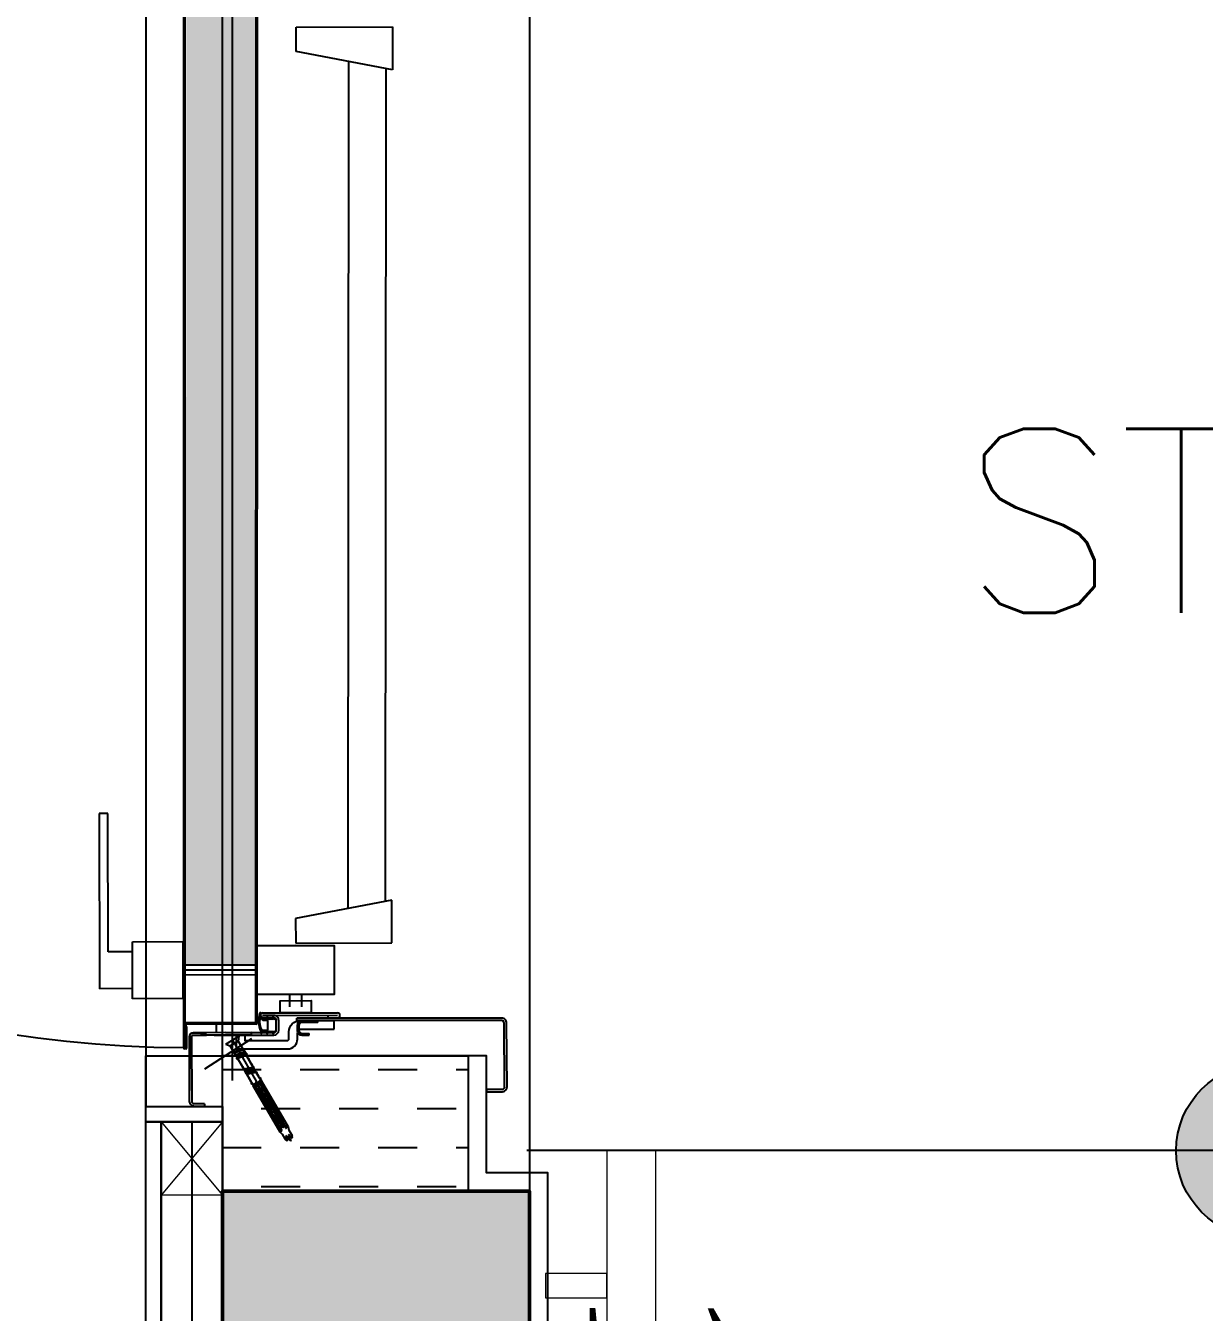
# Model space of a CAD drawing. Extents: x 820 to 5791, y 1495 to 5010.
# Drawn here: x 2713.5 to 2809.6, y 3551.6 to 3656.5 of the extents above; entities that cross this region are included whole.
import ezdxf
from ezdxf.enums import TextEntityAlignment as Align

# ---------------------------------------------------------------- set-up
doc = ezdxf.new("R2010")
doc.units = 0
doc.header["$LTSCALE"] = 20
for name, pattern in [('( Hidden )', [0.375, 0.25, -0.125]), ('4118-HT-02-300$0$HIDDEN2', [4.7625, 3.175, -1.5875]), ('ACAD_ISO07W100', [3, 0, -3]), ('CACHE', [0.375, 0.25, -0.125]), ('HIDDEN', [0.375, 0.25, -0.125])]:
    doc.linetypes.add(name, pattern=pattern)
doc.layers.get('0').update_dxf_attribs({"linetype": 'CONTINUOUS', "lineweight": 15})
for name, color, linetype, lineweight in [('0_YKA_Dim_int', 183, 'CONTINUOUS', 9), ('3_V_Profile_Metal', 141, 'CONTINUOUS', 15), ('_00_TT_PLASTER INTERIOR', 60, 'CONTINUOUS', 0), ('KOLON', 7, 'CONTINUOUS', 50)]:
    doc.layers.add(name, color=color, linetype=linetype, lineweight=lineweight)
for name, color, linetype in [('0_YKA_Hidden_Construction', 251, 'HIDDEN'), ('2_V_Wall', 43, 'CONTINUOUS'), ('2_V_Wall_Cementboard', 240, 'CONTINUOUS'), ('2_V_Wall_Decorative Brick', 80, 'CONTINUOUS'), ('2_V_Wall_Gasblock', 133, 'CONTINUOUS'), ('3_V_Insulation_Sound', 41, 'BATTING'), ('4_V0_Door', 21, 'CONTINUOUS'), ('6_YKA_Furniture_Stainless', 95, 'CONTINUOUS'), ('Kiriş', 7, 'CONTINUOUS'), ('MERDİVEN', 146, 'CONTINUOUS'), ('Oda', 7, 'CONTINUOUS'), ('TARAMA', 8, 'CONTINUOUS'), ('YAZI', 150, 'CONTINUOUS')]:
    doc.layers.add(name, color=color, linetype=linetype)
doc.layers.add('_00_TT_AREA', color=140, linetype='CONTINUOUS', plot=False)
doc.styles.get("Standard").update_dxf_attribs({"font": 'txttw.shx'})
doc.styles.add('TİMES', font='times.ttf')
doc.linetypes.add('BATTING', pattern='A,0.00254,-2.54,[134,ltypeshp.shx,S=2.54,R=0,X=-2.54,Y=0],-5.08,[134,ltypeshp.shx,S=2.54,R=180,X=2.54,Y=0],-2.54', length=10.16254)

# ---------------------------------------------------------------- blocks, each defined once
blk = doc.blocks.new('merdşşnebvv')
at = {"layer": 'MERDİVEN'}
h = blk.add_hatch(color=61, dxfattribs=at)
h.dxf.hatch_style = 1
edge = h.paths.add_edge_path()
edge.add_arc((26768.99, 4854.41), 7.09, -180, 180)
at = {"layer": 'MERDİVEN', "color": 31, "linetype": 'ACAD_ISO07W100', "lineweight": 25}
blk.add_line((26766.99, 4794.41), (26766.99, 4914.41), dxfattribs=at)
at = {"layer": 'MERDİVEN', "lineweight": 25}
blk.add_line((26768.99, 4794.41), (26768.99, 4914.41), dxfattribs=at)
at = {"layer": 'MERDİVEN', "color": 61}
blk.add_circle((26768.99, 4854.41), 7.09, dxfattribs=at)
at = {"layer": 'YAZI', "color": 0, "style": 'TİMES'}
blk.add_text('1', height=12, rotation=180, dxfattribs=at).set_placement((26757.76, 4909.31))
blk = doc.blocks.new('yangü')
at = {"layer": '4_V0_Door'}
h = blk.add_hatch(dxfattribs=at)
h.set_pattern_fill('HEX', color=256, scale=0.2, angle=180.1684)
h.set_pattern_definition([(180.16837036, (782818.4942, 85172.8891), (0.00323204, -1.0998475142), [0.635, -1.27]), (300.16837036, (782818.4942, 85172.8891), (0.9508798676, 0.5527227859), [0.635, -1.27]), (240.16837036, (782817.8592, 85172.8873), (0.9541119076, -0.5471247283), [0.635, -1.27])])
h.paths.add_polyline_path([(39328.39, 97175.98), (39243.96, 97175.99), (39243.95, 97170.19), (39328.4, 97170.18)])
h = blk.add_hatch(color=256, dxfattribs=at)
h.paths.add_polyline_path([(39239.56, 97168.91), (39239.71, 97168.94), (39239.71, 97168.84), (39239.56, 97168.81), (39239.56, 97168.75, -0.414214), (39239.46, 97168.64), (39238.66, 97168.64, -0.414214), (39238.56, 97168.74), (39238.56, 97168.8), (39238.41, 97168.84), (39238.41, 97168.94), (39238.56, 97168.91), (39238.56, 97169.29), (39238.41, 97169.33), (39238.41, 97169.43), (39238.56, 97169.4), (39238.56, 97169.77), (39238.41, 97169.81), (39238.41, 97169.91), (39238.56, 97169.87), (39238.56, 97169.89, -0.214438), (39240.07, 97169.97, -0.903143), (39240.05, 97169.91, 0.3182), (39239.56, 97169.68), (39239.56, 97169.4), (39239.71, 97169.43), (39239.71, 97169.33), (39239.56, 97169.29)])
h.paths.add_polyline_path([(39238.71, 97169.32), (39239.41, 97169.32, 0.414214), (39239.46, 97169.37), (39239.46, 97169.7, -0.110986), (39239.62, 97169.9, 0.669875), (39239.59, 97169.99, 0.138351), (39238.66, 97169.83), (39238.66, 97169.37, 0.414214)], flags=16)
h.paths.add_polyline_path([(39238.66, 97169.17), (39238.66, 97168.79, 0.414214), (39238.71, 97168.74), (39239.41, 97168.74, 0.414214), (39239.46, 97168.79), (39239.46, 97169.17, 0.414214), (39239.41, 97169.22), (39238.71, 97169.22, 0.414214)], flags=16)
at = {"layer": '0_YKA_Hidden_Construction', "linetype": '4118-HT-02-300$0$HIDDEN2'}
blk.add_arc((39330.51, 97176, 0), 93.26, 89.9675, 179.8744, dxfattribs=at)
at = {"layer": '4_V0_Door'}
for p, q in [((39237.15, 97176.02, 0), (39237.15, 97176.1, 0)), ((39237.2, 97176.02, 0), (39237.2, 97176.1, 0)), ((39330.41, 97176.09, 0), (39237.23, 97176.1, 0)), ((39237.23, 97176.02, 0), (39237.23, 97176.1, 0)), ((39237.23, 97176.07, 0), (39239.15, 97176.07, 0)), ((39239.15, 97176.02, 0), (39237.23, 97176.02, 0)), ((39330.39, 97176.19, 0), (39237.25, 97176.2, 0)), ((39330.39, 97176.14, 0), (39237.25, 97176.15, 0)), ((39238.95, 97175.97, 0), (39237.25, 97175.97, 0)), ((39237.25, 97175.92, 0), (39238.95, 97175.92, 0)), ((39238.95, 97175.92, 0), (39238.95, 97176.02, 0)), ((39239.16, 97170.3, 0), (39239.15, 97176.02, 0)), ((39239.2, 97176.02, 0), (39239.21, 97170.3, 0)), ((39239.25, 97175.9, 0), (39239.25, 97176, 0)), ((39239.26, 97170.3, 0), (39239.25, 97175.9, 0)), ((39245.88, 97176.25, 0), (39241.23, 97176.25, 0)), ((39243.16, 97170.21, 0), (39243.15, 97176.25, 0)), ((39243.56, 97170.21, 0), (39243.55, 97176.25, 0)), ((39243.96, 97170.21, 0), (39243.95, 97176.25, 0)), ((39238.15, 97175.71, 0), (39233.75, 97175.7, 0)), ((39238.45, 97174.47, 0), (39238.45, 97175.41, 0)), ((39239.25, 97175.71, 0), (39239.26, 97175.69, 0)), ((39239.26, 97175.69, 0), (39239.25, 97175.67, 0)), ((39232.65, 97174.5, 0), (39232.45, 97174.5, 0)), ((39235.52, 97174.47, 0), (39237.99, 97170.64, 0)), ((39238.25, 97173.71, 0), (39238.25, 97174.33, 0)), ((39238.45, 97174.77, 0), (39238.27, 97174.77, 0)), ((39238.27, 97174.77, 0), (39238.28, 97170.65, 0)), ((39238.46, 97170.65, 0), (39238.45, 97174.77, 0)), ((39238.46, 97172.77, 0), (39238.45, 97174.33, 0)), ((39237.53, 97172.75, 0), (39237.39, 97172.39, 0)), ((39237.53, 97172.75, 0), (39238.16, 97171.68, 0)), ((39239.16, 97173.55, 0), (39238.46, 97173.55, 0)), ((39239.26, 97173.51, 0), (39239.26, 97173.49, 0)), ((39239.26, 97173.49, 0), (39239.26, 97173.47, 0)), ((39234.38, 97170.64, 0), (39236.3, 97171.75, 0)), ((39237.85, 97172.21, 0), (39234.5, 97170.27, 0)), ((39234.55, 97172.2, 0), (39238.75, 97172.21, 0)), ((39236.35, 97171.79, 0), (39236.22, 97171.71, 0)), ((39236.32, 97171.89, 0), (39236.3, 97171.75, 0)), ((39236.81, 97171.06, 0), (39236.32, 97171.89, 0)), ((39236.35, 97171.79, 0), (39236.37, 97171.91, 0)), ((39236.6, 97171.06, 0), (39236.35, 97171.79, 0)), ((39236.67, 97170.99, 0), (39236.37, 97171.91, 0)), ((39236.44, 97171.84, 0), (39236.37, 97171.91, 0)), ((39236.49, 97171.87, 0), (39236.44, 97171.84, 0)), ((39236.44, 97171.84, 0), (39236.69, 97171.11, 0)), ((39236.57, 97171.91, 0), (39236.49, 97171.87, 0)), ((39236.57, 97171.91, 0), (39236.59, 97172.04, 0)), ((39236.72, 97171.48, 0), (39236.57, 97171.91, 0)), ((39236.85, 97171.27, 0), (39236.59, 97172.04, 0)), ((39236.66, 97171.96, 0), (39236.59, 97172.04, 0)), ((39236.79, 97172.04, 0), (39236.66, 97171.96, 0)), ((39236.66, 97171.96, 0), (39236.91, 97171.24, 0)), ((39236.79, 97172.04, 0), (39236.81, 97172.16, 0)), ((39236.79, 97172.04, 0), (39236.8, 97172.06, 0)), ((39237.05, 97171.32, 0), (39236.79, 97172.04, 0)), ((39237.11, 97171.25, 0), (39236.81, 97172.16, 0)), ((39236.88, 97172.09, 0), (39236.81, 97172.16, 0)), ((39236.88, 97172.09, 0), (39237.39, 97172.39, 0)), ((39237.13, 97171.37, 0), (39236.88, 97172.09, 0)), ((39237.77, 97171.74, 0), (39237.09, 97171.34, 0)), ((39237.39, 97172.39, 0), (39237.77, 97171.74, 0)), ((39238.16, 97171.68, 0), (39237.77, 97171.74, 0)), ((39234.26, 97170.6, 0), (39234.33, 97170.72, 0)), ((39234.33, 97170.72, 0), (39234.38, 97170.64, 0)), ((39234.44, 97170.68, 0), (39234.58, 97170.76, 0)), ((39234.58, 97170.76, 0), (39234.44, 97170.68, 0)), ((39234.58, 97170.76, 0), (39234.44, 97170.68, 0)), ((39234.58, 97170.76, 0), (39234.44, 97170.68, 0)), ((39234.44, 97170.68, 0), (39234.58, 97170.76, 0)), ((39234.58, 97170.76, 0), (39234.44, 97170.68, 0)), ((39234.67, 97170.81, 0), (39234.8, 97170.89, 0)), ((39234.8, 97170.89, 0), (39234.67, 97170.81, 0)), ((39234.8, 97170.89, 0), (39234.67, 97170.81, 0)), ((39234.67, 97170.81, 0), (39234.8, 97170.89, 0)), ((39234.72, 97170.84, 0), (39234.67, 97170.81, 0)), ((39234.8, 97170.89, 0), (39234.72, 97170.84, 0)), ((39234.75, 97170, 0), (39236.67, 97171.11, 0)), ((39234.89, 97170.94, 0), (39235.02, 97171.02, 0)), ((39235.02, 97171.02, 0), (39234.89, 97170.94, 0)), ((39235.02, 97171.02, 0), (39234.89, 97170.94, 0)), ((39235.02, 97171.02, 0), (39234.89, 97170.94, 0)), ((39235.02, 97171.02, 0), (39234.89, 97170.94, 0)), ((39235.02, 97171.02, 0), (39235.03, 97171.03, 0)), ((39235.08, 97171.04, 0), (39235.23, 97170.28, 0)), ((39235.11, 97171.07, 0), (39235.24, 97171.14, 0)), ((39235.24, 97171.14, 0), (39235.11, 97171.07, 0)), ((39235.24, 97171.14, 0), (39235.11, 97171.07, 0)), ((39235.18, 97171.1, 0), (39235.33, 97170.33, 0)), ((39235.24, 97171.14, 0), (39235.39, 97170.37, 0)), ((39235.47, 97171.27, 0), (39235.33, 97171.19, 0)), ((39235.34, 97171.19, 0), (39235.49, 97170.43, 0)), ((39235.4, 97171.23, 0), (39235.55, 97170.46, 0)), ((39235.5, 97171.29, 0), (39235.65, 97170.52, 0)), ((39235.69, 97171.4, 0), (39235.55, 97171.32, 0)), ((39235.55, 97171.32, 0), (39235.69, 97171.4, 0)), ((39235.69, 97171.4, 0), (39235.55, 97171.32, 0)), ((39235.57, 97171.33, 0), (39235.55, 97171.32, 0)), ((39235.69, 97171.4, 0), (39235.57, 97171.33, 0)), ((39235.69, 97171.4, 0), (39235.69, 97171.42, 0)), ((39235.91, 97171.53, 0), (39235.77, 97171.45, 0)), ((39235.94, 97170.68, 0), (39235.8, 97170.6, 0)), ((39235.94, 97170.68, 0), (39235.8, 97170.6, 0)), ((39235.94, 97170.68, 0), (39235.8, 97170.6, 0)), ((39236.01, 97171.59, 0), (39236, 97171.58, 0)), ((39236.13, 97171.66, 0), (39236.01, 97171.59, 0)), ((39236.16, 97170.81, 0), (39236.02, 97170.73, 0)), ((39236.38, 97170.93, 0), (39236.25, 97170.86, 0)), ((39236.38, 97170.93, 0), (39236.37, 97170.96, 0)), ((39236.4, 97170.91, 0), (39236.38, 97170.93, 0)), ((39236.6, 97171.06, 0), (39236.47, 97170.98, 0)), ((39236.67, 97170.99, 0), (39236.6, 97171.06, 0)), ((39236.67, 97170.99, 0), (39236.69, 97171.11, 0)), ((39236.81, 97171.06, 0), (39236.67, 97171.11, 0)), ((39236.82, 97171.19, 0), (39236.69, 97171.11, 0)), ((39236.82, 97171.19, 0), (39236.72, 97171.48, 0)), ((39236.89, 97171.12, 0), (39236.82, 97171.19, 0)), ((39236.86, 97171.23, 0), (39236.85, 97171.3, 0)), ((39236.89, 97171.12, 0), (39236.86, 97171.23, 0)), ((39236.89, 97171.12, 0), (39236.9, 97171.17, 0)), ((39236.9, 97171.17, 0), (39236.91, 97171.24, 0)), ((39237.05, 97171.32, 0), (39236.91, 97171.24, 0)), ((39237.11, 97171.25, 0), (39237.05, 97171.32, 0)), ((39237.11, 97171.25, 0), (39237.13, 97171.37, 0)), ((39238.28, 97170.65, 0), (39238.46, 97170.65, 0)), ((39239.26, 97171.31, 0), (39239.27, 97171.29, 0)), ((39239.27, 97171.29, 0), (39239.26, 97171.27, 0)), ((39234.15, 97170.54, 0), (39230.37, 97168.36, 0)), ((39234.56, 97169.86, 0), (39230.77, 97167.67, 0)), ((39233.03, 97169.86, 0), (39231.03, 97168.71, 0)), ((39231.36, 97168.9, 0), (39233.03, 97169.86, 0)), ((39233.25, 97169.99, 0), (39233.12, 97169.91, 0)), ((39233.25, 97169.99, 0), (39233.12, 97169.91, 0)), ((39233.47, 97170.12, 0), (39233.34, 97170.04, 0)), ((39233.34, 97170.04, 0), (39233.47, 97170.12, 0)), ((39233.47, 97170.12, 0), (39233.34, 97170.04, 0)), ((39233.47, 97170.12, 0), (39233.34, 97170.04, 0)), ((39233.69, 97170.25, 0), (39233.56, 97170.17, 0)), ((39233.69, 97170.25, 0), (39233.56, 97170.17, 0)), ((39233.69, 97170.25, 0), (39233.56, 97170.17, 0)), ((39233.69, 97170.25, 0), (39233.56, 97170.17, 0)), ((39233.65, 97170.22, 0), (39233.69, 97170.25, 0)), ((39233.91, 97170.38, 0), (39233.78, 97170.3, 0)), ((39233.91, 97170.38, 0), (39233.78, 97170.3, 0)), ((39233.91, 97170.38, 0), (39233.78, 97170.3, 0)), ((39233.78, 97170.3, 0), (39233.91, 97170.38, 0)), ((39233.79, 97170.31, 0), (39233.78, 97170.3, 0)), ((39233.91, 97170.38, 0), (39233.79, 97170.31, 0)), ((39234.14, 97170.5, 0), (39234, 97170.43, 0)), ((39234.14, 97170.5, 0), (39234, 97170.43, 0)), ((39234.14, 97170.5, 0), (39234, 97170.43, 0)), ((39234, 97170.43, 0), (39234.14, 97170.5, 0)), ((39234.14, 97170.5, 0), (39234, 97170.43, 0)), ((39234.17, 97169.65, 0), (39234.03, 97169.57, 0)), ((39234.17, 97169.65, 0), (39234.03, 97169.57, 0)), ((39234.17, 97169.65, 0), (39234.03, 97169.57, 0)), ((39234.17, 97169.65, 0), (39234.03, 97169.57, 0)), ((39234.17, 97169.65, 0), (39234.03, 97169.57, 0)), ((39234.1, 97170.48, 0), (39234.14, 97170.5, 0)), ((39234.22, 97170.55, 0), (39234.36, 97170.63, 0)), ((39234.36, 97170.63, 0), (39234.22, 97170.55, 0)), ((39234.36, 97170.63, 0), (39234.22, 97170.55, 0)), ((39234.22, 97170.55, 0), (39234.36, 97170.63, 0)), ((39234.28, 97170.58, 0), (39234.22, 97170.55, 0)), ((39234.36, 97170.63, 0), (39234.24, 97170.56, 0)), ((39234.39, 97169.78, 0), (39234.25, 97169.7, 0)), ((39234.39, 97169.78, 0), (39234.25, 97169.7, 0)), ((39234.39, 97169.78, 0), (39234.25, 97169.7, 0)), ((39234.39, 97169.78, 0), (39234.25, 97169.7, 0)), ((39234.39, 97169.78, 0), (39234.25, 97169.7, 0)), ((39234.26, 97170.49, 0), (39234.32, 97170.4, 0)), ((39234.36, 97170.63, 0), (39234.28, 97170.58, 0)), ((39234.61, 97169.91, 0), (39234.47, 97169.83, 0)), ((39234.61, 97169.91, 0), (39234.47, 97169.83, 0)), ((39234.61, 97169.91, 0), (39234.47, 97169.83, 0)), ((39234.61, 97169.91, 0), (39234.47, 97169.83, 0)), ((39234.61, 97169.91, 0), (39234.47, 97169.83, 0)), ((39234.61, 97169.91, 0), (39234.47, 97169.83, 0)), ((39234.56, 97169.98, 0), (39234.5, 97170.07, 0)), ((39234.66, 97169.91, 0), (39234.8, 97169.92, 0)), ((39234.83, 97170.04, 0), (39234.69, 97169.96, 0)), ((39234.83, 97170.04, 0), (39234.69, 97169.96, 0)), ((39234.83, 97170.04, 0), (39234.69, 97169.96, 0)), ((39234.83, 97170.04, 0), (39234.69, 97169.96, 0)), ((39234.83, 97170.04, 0), (39234.69, 97169.96, 0)), ((39234.83, 97170.04, 0), (39234.69, 97169.96, 0)), ((39234.8, 97169.92, 0), (39234.75, 97170, 0)), ((39235.05, 97170.16, 0), (39234.92, 97170.09, 0)), ((39235.05, 97170.16, 0), (39234.92, 97170.09, 0)), ((39235.05, 97170.16, 0), (39234.92, 97170.09, 0)), ((39235.05, 97170.16, 0), (39234.92, 97170.09, 0)), ((39235.05, 97170.16, 0), (39234.92, 97170.09, 0)), ((39235.27, 97170.29, 0), (39235.14, 97170.21, 0)), ((39235.27, 97170.29, 0), (39235.14, 97170.21, 0)), ((39235.27, 97170.29, 0), (39235.14, 97170.21, 0)), ((39235.27, 97170.29, 0), (39235.14, 97170.21, 0)), ((39235.27, 97170.29, 0), (39235.14, 97170.21, 0)), ((39235.49, 97170.42, 0), (39235.36, 97170.34, 0)), ((39235.49, 97170.42, 0), (39235.36, 97170.34, 0)), ((39235.49, 97170.42, 0), (39235.36, 97170.34, 0)), ((39235.49, 97170.42, 0), (39235.36, 97170.34, 0)), ((39235.72, 97170.55, 0), (39235.58, 97170.47, 0)), ((39235.72, 97170.55, 0), (39235.58, 97170.47, 0)), ((39235.72, 97170.55, 0), (39235.58, 97170.47, 0)), ((39238.46, 97170.35, 0), (39238.46, 97168.91, 0)), ((39239.26, 97170.3, 0), (39328.4, 97170.28, 0)), ((39328.4, 97170.23, 0), (39239.26, 97170.25, 0)), ((39239.27, 97170.2, 0), (39239.26, 97170.2, 0)), ((39239.27, 97170.2, 0), (39328.39, 97170.18, 0)), ((39239.66, 97168.85, 0), (39239.66, 97169.75, 0)), ((39239.86, 97168.85, 0), (39239.86, 97169.75, 0)), ((39240.06, 97169.75, 0), (39240.07, 97163.65, 0)), ((39231.09, 97168.31, 0), (39231.03, 97168.71, 0)), ((39231.65, 97168.2, 0), (39231.28, 97168.85, 0)), ((39233.5, 97169.27, 0), (39231.41, 97168.06, 0)), ((39231.95, 97168.87, 0), (39231.9, 97168.79, 0)), ((39232, 97168.8, 0), (39231.95, 97168.74, 0)), ((39233.09, 97169.54, 0), (39233.03, 97169.46, 0)), ((39233.13, 97169.47, 0), (39233.08, 97169.41, 0)), ((39233.5, 97169.27, 0), (39233.37, 97169.19, 0)), ((39233.72, 97169.39, 0), (39233.59, 97169.32, 0)), ((39233.72, 97169.39, 0), (39233.59, 97169.32, 0)), ((39233.72, 97169.39, 0), (39233.59, 97169.32, 0)), ((39233.94, 97169.52, 0), (39233.81, 97169.44, 0)), ((39233.94, 97169.52, 0), (39233.81, 97169.44, 0)), ((39233.94, 97169.52, 0), (39233.81, 97169.44, 0)), ((39233.94, 97169.52, 0), (39233.81, 97169.44, 0)), ((39238.66, 97168.64, 0), (39239.46, 97168.64, 0)), ((39239.86, 97168.85, 0), (39239.87, 97163.65, 0)), ((39229.61, 97167.46, 0), (39229.76, 97167.6, 0)), ((39229.82, 97167.51, 0), (39229.61, 97167.46, 0)), ((39229.76, 97167.91, 0), (39229.64, 97167.78, 0)), ((39229.64, 97167.78, 0), (39229.7, 97167.69, 0)), ((39229.76, 97167.71, 0), (39229.7, 97167.69, 0)), ((39230.19, 97168.17, 0), (39229.76, 97167.91, 0)), ((39229.76, 97167.71, 0), (39230.01, 97167.85, 0)), ((39230.05, 97167.77, 0), (39229.76, 97167.6, 0)), ((39229.76, 97167.6, 0), (39229.82, 97167.51, 0)), ((39230.11, 97167.68, 0), (39229.82, 97167.51, 0)), ((39229.9, 97167.46, 0), (39230.15, 97167.6, 0)), ((39230.05, 97167.77, 0), (39230.01, 97167.85, 0)), ((39230.52, 97167.61, 0), (39230.08, 97167.35, 0)), ((39230.15, 97167.6, 0), (39230.11, 97167.68, 0)), ((39230.37, 97168.36, 0), (39230.19, 97168.17, 0)), ((39230.77, 97167.67, 0), (39230.52, 97167.61, 0)), ((39230.82, 97168.21, 0), (39230.77, 97168.12, 0)), ((39230.87, 97168.13, 0), (39230.82, 97168.07, 0)), ((39231.41, 97168.06, 0), (39231.09, 97168.31, 0)), ((39238.66, 97168.44, 0), (39239.46, 97168.44, 0)), ((39238.75, 97168.44, 0), (39239.37, 97168.44, 0)), ((39241.56, 97167.56, 0), (39240.56, 97167.56, 0)), ((39241.56, 97166.56, 0), (39241.56, 97167.56, 0)), ((39229.9, 97167.46, 0), (39229.85, 97167.42, 0)), ((39229.91, 97167.32, 0), (39229.85, 97167.42, 0)), ((39229.91, 97167.32, 0), (39230.08, 97167.35, 0)), ((39238.24, 97166.55, 0), (39238.24, 97165.95, 0)), ((39238.39, 97166.55, 0), (39238.39, 97165.95, 0)), ((39239.04, 97166.95, 0), (39238.64, 97166.95, 0)), ((39239.44, 97166.96, 0), (39239.64, 97166.96, 0)), ((39239.44, 97165.76, 0), (39239.44, 97166.96, 0)), ((39240.56, 97166.56, 0), (39241.56, 97166.56, 0)), ((39238.24, 97165.95, 0), (39238.39, 97165.95, 0)), ((39239.44, 97150.27, 0), (39239.44, 97165.76, 0)), ((39239.29, 97165.26, 0), (39239.44, 97165.26, 0)), ((39239.67, 97164.45, 0), (39239.67, 97163.65, 0)), ((39239.87, 97164.45, 0), (39239.67, 97164.45, 0)), ((39238.74, 97163.91, 0), (39239.44, 97163.91, 0)), ((39233.84, 97151.5, 0), (39233.64, 97151.5, 0)), ((39233.84, 97151.5, 0), (39233.84, 97150.22, 0)), ((39234.04, 97150.03, 0), (39239.24, 97150.07, 0))]:
    blk.add_line(p, q, dxfattribs=at)
at = {"layer": '4_V0_Door', "elevation": 0}
for points in [[(39232.45, 97174.5), (39232.45, 97175.3, -0.414214), (39232.85, 97175.7), (39238.15, 97175.71, -0.414214), (39238.45, 97175.41), (39238.45, 97174.33)], [(39232.65, 97174.5), (39232.65, 97175.3, -0.414214), (39232.85, 97175.5), (39238.15, 97175.51, -0.414214), (39238.25, 97175.41), (39238.25, 97174.33)], [(39238.26, 97171.91), (39237.13, 97171.91), (39237.13, 97167.71, 0.414214), (39237.94, 97166.91), (39238.45, 97166.91)], [(39238.26, 97171.21), (39237.83, 97171.21), (39237.83, 97167.71, 0.414214), (39237.93, 97167.61), (39238.53, 97167.61, -0.414214), (39239.44, 97166.71), (39239.44, 97163.91)], [(39233.64, 97151.5), (39233.64, 97150.22, 0.414214), (39234.04, 97149.83), (39239.24, 97149.87, 0.414214), (39239.64, 97150.27), (39239.64, 97166.96)], [(39239.29, 97165.26), (39239.29, 97166.56, 0.414214), (39239.04, 97166.8), (39238.64, 97166.8)], [(39238.71, 97166.8, -0.124941), (39238.74, 97166.71), (39238.74, 97163.91)]]:
    blk.add_lwpolyline(points, format="xyb", dxfattribs=at)
for points in [[(39236.58, 97153.02), (39236.58, 97173.01)], [(39238.25, 97173.71), (39238.26, 97168.84)], [(39238.46, 97172.77), (39238.46, 97168.83)], [(39240.07, 97165.81), (39240.06, 97168.31), (39241.06, 97168.31), (39241.07, 97165.81), (39240.07, 97165.81)]]:
    blk.add_lwpolyline(points, dxfattribs=at)
for points in [[(39239.71, 97169.43), (39239.56, 97169.4), (39239.56, 97169.68, -0.3182), (39240.05, 97169.91, 0.903143), (39240.07, 97169.97, 0.214438), (39238.56, 97169.89), (39238.56, 97169.87), (39238.41, 97169.91), (39238.41, 97169.81), (39238.56, 97169.77), (39238.56, 97169.4), (39238.41, 97169.43), (39238.41, 97169.33), (39238.56, 97169.29), (39238.56, 97168.91), (39238.41, 97168.94), (39238.41, 97168.84), (39238.56, 97168.8), (39238.56, 97168.74, 0.414214), (39238.66, 97168.64), (39239.46, 97168.64, 0.414214), (39239.56, 97168.75), (39239.56, 97168.81), (39239.71, 97168.84), (39239.71, 97168.94), (39239.56, 97168.91), (39239.56, 97169.29), (39239.71, 97169.33)], [(39239.59, 97169.99, 0.138351), (39238.66, 97169.83), (39238.66, 97169.37, 0.414214), (39238.71, 97169.32), (39239.41, 97169.32, 0.414214), (39239.46, 97169.37), (39239.46, 97169.7, -0.110986), (39239.62, 97169.9, 0.669875)]]:
    blk.add_lwpolyline(points, format="xyb", close=True, dxfattribs=at)
at = {"layer": '4_V0_Door'}
blk.add_circle((39234.36, 97170.22, 0), 0.0973, dxfattribs=at)
for centre, radius, start, end in [((39237.25, 97176.1, 0), 0.1, 90.0775, 180.0775), ((39237.25, 97176.02, 0), 0.1, 180.0775, 270.0775), ((39237.25, 97176.1, 0), 0.05, 90.0775, 180.0775), ((39237.25, 97176.02, 0), 0.05, 180.0775, 270.0775), ((39239.15, 97176, 0), 0.1, 0.0775, 90.0775), ((39239.15, 97176.02, 0), 0.05, 0.0775, 90.0775), ((39238.15, 97175.41, 0), 0.3, 0.0775, 90.0775), ((39232.65, 97169.91, 0), 0.38, 270.6387, 329.9178), ((39232.71, 97169.82, 0), 0.38, 270.6387, 329.9178), ((39233.05, 97169.72, 0), 0.0656, 62.4539, 176.3285), ((39233.1, 97169.63, 0), 0.0656, 62.4539, 176.3285), ((39233.07, 97170.15, 0), 0.38, 270.6387, 329.9178), ((39233.15, 97169.54, 0), 0.0656, 62.4539, 176.3285), ((39233.13, 97170.07, 0), 0.38, 270.6387, 329.9178), ((39233.18, 97169.98, 0), 0.38, 270.6387, 329.9178), ((39233.22, 97169.9, 0), 0.38, 270.6387, 329.9178), ((39233.62, 97169.21, 0), 0.38, 90.2371, 149.5163), ((39233.47, 97169.96, 0), 0.0656, 62.4539, 176.3285), ((39233.52, 97169.87, 0), 0.0656, 62.4539, 176.3285), ((39233.5, 97170.4, 0), 0.38, 270.6387, 329.9178), ((39233.57, 97169.78, 0), 0.0656, 62.4539, 176.3285), ((39233.55, 97170.31, 0), 0.38, 270.6387, 329.9178), ((39233.62, 97169.71, 0), 0.0656, 62.4539, 176.3285), ((39233.6, 97170.22, 0), 0.38, 270.6387, 329.9178), ((39233.65, 97169.65, 0), 0.0656, 243.8264, 357.701), ((39233.64, 97170.15, 0), 0.38, 270.6387, 329.9178), ((39234.04, 97169.45, 0), 0.38, 90.2371, 149.5163), ((39234.1, 97169.36, 0), 0.38, 90.2371, 149.5163), ((39233.89, 97170.2, 0), 0.0656, 62.4539, 176.3285), ((39233.94, 97170.11, 0), 0.0656, 62.4539, 176.3285), ((39233.92, 97170.64, 0), 0.38, 270.6387, 335.9597), ((39233.97, 97170.01, 0), 0.0525, 267.0066, 153.1483), ((39233.97, 97170.55, 0), 0.38, 270.6387, 335.9597), ((39234.07, 97169.89, 0), 0.0656, 243.8264, 357.701), ((39234.12, 97169.8, 0), 0.0656, 243.8264, 357.701), ((39234.23, 97170.11, 0), 0.0921, 89.8349, 194.0897), ((39234.21, 97170.15, 0), 0.0921, 226.0652, 330.32), ((39234.46, 97169.69, 0), 0.38, 84.1952, 149.5163), ((39234.19, 97170.61, 0), 0.0745, 237.9132, 358.4725), ((39234.52, 97169.6, 0), 0.38, 84.1952, 149.5163), ((39234.63, 97169.85, 0), 0.0745, 61.6824, 168.8658), ((39239.26, 97170.3, 0), 0.1, 180.0775, 270.0775), ((39239.26, 97170.3, 0), 0.05, 180.0775, 270.0775), ((39239.86, 97169.75, 0), 0.2, 90.0775, 180.0775), ((39239.86, 97169.75, 0), 0.2, 0.0775, 90.0775), ((39230.95, 97168.5, 0), 0.0656, 62.4539, 176.3285), ((39230.98, 97168.94, 0), 0.38, 270.6387, 329.9178), ((39231.03, 97168.85, 0), 0.38, 270.6387, 329.9178), ((39231.7, 97168.66, 0), 0.464, 155.9763, 264.1787), ((39231.37, 97168.74, 0), 0.0656, 62.4539, 176.3285), ((39231.34, 97168.88, 0), 0.38, 270.6387, 329.9178), ((39231.42, 97168.66, 0), 0.0656, 62.4539, 176.3285), ((39231.38, 97168.81, 0), 0.38, 270.6387, 329.9178), ((39231.4, 97169.18, 0), 0.38, 270.6387, 329.9178), ((39231.45, 97169.09, 0), 0.38, 270.6387, 329.9178), ((39231.95, 97168.24, 0), 0.38, 90.2371, 149.5163), ((39231.71, 97168.67, 0), 0.0525, 267.0066, 153.1483), ((39231.79, 97168.99, 0), 0.0656, 62.4539, 176.3285), ((39231.84, 97168.9, 0), 0.0656, 62.4539, 176.3285), ((39231.82, 97169.43, 0), 0.38, 270.6387, 329.9178), ((39231.87, 97169.34, 0), 0.38, 270.6387, 329.9178), ((39231.91, 97168.75, 0), 0.0394, 111.5898, 344.9866), ((39231.97, 97168.67, 0), 0.0656, 243.8264, 357.701), ((39232.02, 97168.87, 0), 0.0656, 62.4539, 176.3285), ((39232.06, 97168.79, 0), 0.0656, 62.4539, 176.3285), ((39232.02, 97168.59, 0), 0.0656, 243.8264, 357.701), ((39232.37, 97168.48, 0), 0.38, 90.2371, 149.5163), ((39232.05, 97169.31, 0), 0.38, 270.6387, 329.9178), ((39232.09, 97169.23, 0), 0.38, 270.6387, 329.9178), ((39232.42, 97168.39, 0), 0.38, 90.2371, 149.5163), ((39232.21, 97169.23, 0), 0.0656, 62.4539, 176.3285), ((39232.26, 97169.14, 0), 0.0656, 62.4539, 176.3285), ((39232.24, 97169.67, 0), 0.38, 270.6387, 329.9178), ((39232.29, 97169.58, 0), 0.38, 270.6387, 329.9178), ((39232.39, 97168.92, 0), 0.0656, 243.8264, 357.701), ((39232.44, 97169.11, 0), 0.0656, 62.4539, 176.3285), ((39232.48, 97169.04, 0), 0.0656, 62.4539, 176.3285), ((39232.45, 97168.83, 0), 0.0656, 243.8264, 357.701), ((39232.79, 97168.72, 0), 0.38, 90.2371, 149.5163), ((39232.47, 97169.55, 0), 0.38, 270.6387, 329.9178), ((39232.51, 97169.48, 0), 0.38, 270.6387, 329.9178), ((39232.84, 97168.63, 0), 0.38, 90.2371, 149.5163), ((39232.63, 97169.47, 0), 0.0656, 62.4539, 176.3285), ((39232.68, 97169.38, 0), 0.0656, 62.4539, 176.3285), ((39232.81, 97169.16, 0), 0.0656, 243.8264, 357.701), ((39232.84, 97169.34, 0), 0.0525, 267.0066, 153.1483), ((39232.86, 97169.07, 0), 0.0656, 243.8264, 357.701), ((39233.2, 97168.96, 0), 0.38, 90.2371, 149.5163), ((39233.25, 97168.87, 0), 0.38, 90.2371, 149.5163), ((39233.04, 97169.42, 0), 0.0394, 111.5898, 344.9866), ((39233.19, 97169.46, 0), 0.0656, 62.4539, 176.3285), ((39233.23, 97169.4, 0), 0.0656, 243.8264, 357.701), ((39233.28, 97169.31, 0), 0.0656, 243.8264, 357.701), ((39233.68, 97169.12, 0), 0.38, 90.2371, 149.5163), ((39233.7, 97169.56, 0), 0.0656, 243.8264, 357.701), ((39238.66, 97168.84, 0), 0.4, 180.0775, 270.0775), ((39238.66, 97168.84, 0), 0.2, 180.0775, 270.0775), ((39239.46, 97168.84, 0), 0.2, 270.0775, 0.0775), ((39239.46, 97168.84, 0), 0.4, 270.0775, 0.0775), ((39230.53, 97168.26, 0), 0.0656, 62.4539, 176.3285), ((39230.52, 97168.23, 0), 0.0614, 152.636, 267.5189), ((39230.58, 97168.17, 0), 0.0656, 62.4539, 176.3285), ((39230.56, 97168.7, 0), 0.38, 270.6387, 329.9178), ((39230.61, 97168.61, 0), 0.38, 270.6387, 329.9178), ((39230.71, 97167.94, 0), 0.0656, 243.8264, 357.701), ((39230.74, 97167.86, 0), 0.0635, 155.5018, 264.6531), ((39230.76, 97167.85, 0), 0.0656, 243.8264, 357.701), ((39230.78, 97168.08, 0), 0.0394, 111.5898, 344.9866), ((39231.1, 97167.75, 0), 0.38, 90.2371, 149.5163), ((39230.89, 97168.2, 0), 0.0656, 62.4539, 176.3285), ((39231.16, 97167.66, 0), 0.38, 90.2371, 149.5163), ((39230.93, 97168.12, 0), 0.0656, 62.4539, 176.3285), ((39230.91, 97168.64, 0), 0.38, 270.6387, 329.9178), ((39231, 97168.41, 0), 0.0656, 62.4539, 176.3285), ((39230.96, 97168.56, 0), 0.38, 270.6387, 329.9178), ((39231.13, 97168.19, 0), 0.0656, 243.8264, 357.701), ((39231.18, 97168.1, 0), 0.0656, 243.8264, 357.701), ((39231.53, 97167.99, 0), 0.38, 90.2371, 149.5163), ((39231.31, 97168.44, 0), 0.0656, 62.4539, 176.3285), ((39231.58, 97167.9, 0), 0.38, 90.2371, 149.5163), ((39231.35, 97168.37, 0), 0.0656, 62.4539, 176.3285), ((39231.55, 97168.43, 0), 0.0656, 243.8264, 357.701), ((39231.6, 97168.34, 0), 0.0656, 243.8264, 357.701), ((39232, 97168.15, 0), 0.38, 90.2371, 149.5163), ((39238.64, 97166.55, 0), 0.4, 90.0775, 180.0775), ((39238.64, 97166.55, 0), 0.25, 90.0775, 180.0775), ((39239.04, 97166.55, 0), 0.4, 0.0775, 90.0775), ((39239.87, 97163.65, 0), 0.2, 180.0775, 0.0775), ((39234.04, 97150.23, 0), 0.2, 180.0775, 270.0775), ((39239.24, 97150.27, 0), 0.2, 270.0775, 0.0775)]:
    blk.add_arc(centre, radius, start, end, dxfattribs=at)
at = {"layer": '6_YKA_Furniture_Stainless'}
for p, q in [((39256.32, 97183.07, 0), (39242.04, 97183.05, 0)), ((39242.05, 97180.35, 0), (39242.04, 97183.05, 0)), ((39245.04, 97182.35, 0), (39256.32, 97182.37, 0)), ((39245.05, 97180.35, 0), (39245.04, 97182.35, 0)), ((39256.32, 97182.37, 0), (39256.32, 97183.07, 0)), ((39241.23, 97176.25, 0), (39241.22, 97180.35, 0)), ((39241.22, 97180.35, 0), (39245.87, 97180.35, 0)), ((39245.87, 97180.35, 0), (39245.88, 97176.25, 0)), ((39245.76, 97167.06, 0), (39245.77, 97159.21, 0)), ((39249.27, 97159.21, 0), (39247.76, 97167.07, 0)), ((39316.94, 97159.17, 0), (39318.43, 97167.02, 0)), ((39320.43, 97167.02, 0), (39320.44, 97159.17, 0)), ((39248.59, 97162.77, 0), (39317.62, 97162.72, 0)), ((39245.77, 97159.21, 0), (39249.27, 97159.21, 0)), ((39317.05, 97159.72, 0), (39249.17, 97159.77, 0)), ((39320.44, 97159.17, 0), (39316.94, 97159.17, 0))]:
    blk.add_line(p, q, dxfattribs=at)
at = {"layer": '6_YKA_Furniture_Stainless', "elevation": 0}
for points in [[(39241.56, 97170.21), (39245.56, 97170.21), (39245.57, 97163.91), (39241.57, 97163.91), (39241.56, 97170.21)], [(39247.76, 97167.07), (39245.76, 97167.06)], [(39318.43, 97167.02), (39320.43, 97167.02)]]:
    blk.add_lwpolyline(points, dxfattribs=at)
blk = doc.blocks.new('HGKJHK')
at = {"layer": '3_V_Profile_Metal'}
for points in [[(-16322.63, 2243.9), (-16318.63, 2243.9), (-16318.63, 2506.19), (-16322.63, 2506.19)], [(-16327.63, 2496.19), (-16327.63, 2494.19), (-16322.63, 2494.19), (-16322.63, 2496.19)]]:
    blk.add_lwpolyline(points, close=True, dxfattribs=at)

msp = doc.modelspace()

# ---------------------------------------------------------------- hatches: boundary and pattern name
at = {"layer": '2_V_Wall_Gasblock'}
h = msp.add_hatch(dxfattribs=at)
h.set_pattern_fill('DASH', color=256, style=0)
h.set_pattern_definition([(0, (5164.7874, -4629.65), (3.175, 3.175), [3.175, -3.175])])
h.paths.add_polyline_path([(2729.59, 3561.47), (2729.59, 3572.51), (2749.59, 3572.51), (2749.59, 3561.47)])
at = {"layer": 'TARAMA'}
h = msp.add_hatch(dxfattribs=at)
h.set_pattern_fill('ANSI33', color=256)
h.set_pattern_definition([(45, (5164.587, -4629.65), (-4.490128, 4.490128), []), (45, (5169.077, -4629.65), (-4.490128, 4.490128), [3.175, -1.5875])])
h.paths.add_polyline_path([(3254.38, 3493.04), (3254.38, 3468.04), (3029.38, 3468.04), (3029.38, 3206.47), (3229.59, 3206.47), (3254.59, 3206.47), (3254.59, 3181.47), (3254.59, 2931.47), (3254.59, 2906.47), (3229.59, 2906.47), (2869.59, 2906.47), (2869.59, 2931.47), (3229.59, 2931.47), (3229.59, 3181.47), (3029.38, 3181.47), (3004.38, 3181.47), (2754.59, 3181.47), (2729.59, 3181.47), (2729.59, 3206.47), (2729.59, 3561.47), (2754.59, 3561.47), (2754.59, 3206.47), (3004.38, 3206.47), (3004.38, 3468.04), (3004.38, 3493.04), (3004.38, 3682.04), (3004.38, 3707.04), (3029.38, 3707.04), (3254.38, 3707.04), (3254.38, 3682.04), (3029.38, 3682.04), (3029.38, 3493.04)])

# ---------------------------------------------------------------- linework, layer by layer
at = {"layer": '2_V_Wall'}
msp.add_lwpolyline([(2729.59, 3561.47), (2729.59, 3572.51), (2749.59, 3572.51), (2749.59, 3561.47)], close=True, dxfattribs=at)
at = {"layer": '2_V_Wall_Cementboard', "linetype": '( Hidden )', "ltscale": 50}
msp.add_lwpolyline([(2723.34, 3671.98), (2723.34, 3568.38)], dxfattribs=at)
at = {"layer": '2_V_Wall_Cementboard'}
for points in [[(2723.34, 3567.13), (2723.34, 3568.38), (2729.59, 3568.38), (2729.59, 3567.13)], [(2724.59, 3542.91), (2723.34, 3542.91), (2723.34, 3567.13), (2724.59, 3567.13)]]:
    msp.add_lwpolyline(points, close=True, dxfattribs=at)
at = {"layer": '3_V_Insulation_Sound', "ltscale": 0.25}
msp.add_line((2727.09, 3567.13), (2727.09, 3542.91), dxfattribs=at)
at = {"layer": '3_V_Insulation_Sound', "linetype": 'Continuous'}
msp.add_lwpolyline([(2724.59, 3567.13), (2729.59, 3567.13), (2729.59, 3542.91), (2724.59, 3542.91)], close=True, dxfattribs=at)
at = {"layer": '3_V_Profile_Metal'}
msp.add_lwpolyline([(2724.59, 3567.13), (2729.59, 3567.13), (2729.59, 3561.13), (2724.59, 3561.13), (2724.59, 3567.13), (2729.59, 3561.13), (2729.59, 3567.13), (2724.59, 3561.13)], dxfattribs=at)
at = {"layer": '_00_TT_AREA'}
msp.add_lwpolyline([(2723.34, 3166.69), (2723.34, 3220.41), (2662.14, 3220.41), (2662.14, 3290.41), (2553.13, 3290.41), (2553.13, 3547.91), (2584.38, 3547.91), (2584.38, 3541.66), (2723.34, 3541.66), (2723.34, 3572.51), (2730.4, 3572.51), (2730.4, 3667.03), (2723.34, 3667.03), (2723.34, 3680.52), (2584.95, 3680.52), (2584.95, 3687.58), (2487.42, 3687.58), (2487.42, 3680.52), (2419.63, 3680.52), (2419.63, 3668.3)], dxfattribs=at)
msp.add_lwpolyline([(2730.4, 3667.03), (2751.09, 3667.03), (2751.09, 3675.27), (2811.09, 3675.27), (2811.09, 3685.54), (2871.79, 3685.54), (2871.79, 3687.83), (2966.32, 3687.83), (2966.32, 3685.54), (3002.88, 3685.54), (3002.88, 3207.97), (2756.09, 3207.97), (2756.09, 3562.97), (2751.09, 3562.97), (2751.09, 3572.51), (2730.4, 3572.51)], close=True, dxfattribs=at)
at = {"layer": '_00_TT_PLASTER INTERIOR'}
msp.add_lwpolyline([(2751.09, 3572.51), (2751.09, 3562.97), (2756.09, 3562.97), (2756.09, 3207.97), (3002.88, 3207.97), (3002.88, 3685.54), (2966.32, 3685.53)], dxfattribs=at)
at = {"layer": 'Kiriş', "color": 4, "linetype": 'CACHE', "lineweight": -3, "ltscale": 50}
msp.add_lwpolyline([(2754.59, 3561.47), (2729.59, 3561.47), (2729.59, 3676.77), (2754.59, 3676.77)], close=True, dxfattribs=at)
at = {"layer": 'KOLON'}
msp.add_lwpolyline([(2729.59, 3181.47), (2729.59, 3206.47), (2729.59, 3561.47), (2754.59, 3561.47), (2754.59, 3206.47), (3004.38, 3206.47), (3004.38, 3468.04), (3004.38, 3493.04), (3004.38, 3682.04), (3004.38, 3707.04), (3029.38, 3707.04), (3254.38, 3707.04), (3254.38, 3682.04), (3029.38, 3682.04), (3029.38, 3493.04), (3254.38, 3493.04), (3254.38, 3468.04), (3029.38, 3468.04), (3029.38, 3206.47), (3229.59, 3206.47), (3254.59, 3206.47), (3254.59, 3181.47)], dxfattribs=at)

# ---------------------------------------------------------------- block references
at = {"rotation": 90}
msp.add_blockref('merdşşnebvv', (7668.8, -23204.22), dxfattribs=at)
at = {"layer": '0_YKA_Dim_int', "rotation": 90.00000000000001}
msp.add_blockref('yangü', (99902.6, -35664.07, 0), dxfattribs=at)
at = {"layer": '2_V_Wall_Decorative Brick'}
msp.add_blockref('HGKJHK', (19083.52, 1058.57), dxfattribs=at)

# ---------------------------------------------------------------- texts
at = {"layer": 'Oda'}
msp.add_text('STAIRCASE HALL', height=15, dxfattribs=at).set_placement((2870.4, 3608.62), align=Align.CENTER)

doc.saveas('drawing.dxf')
